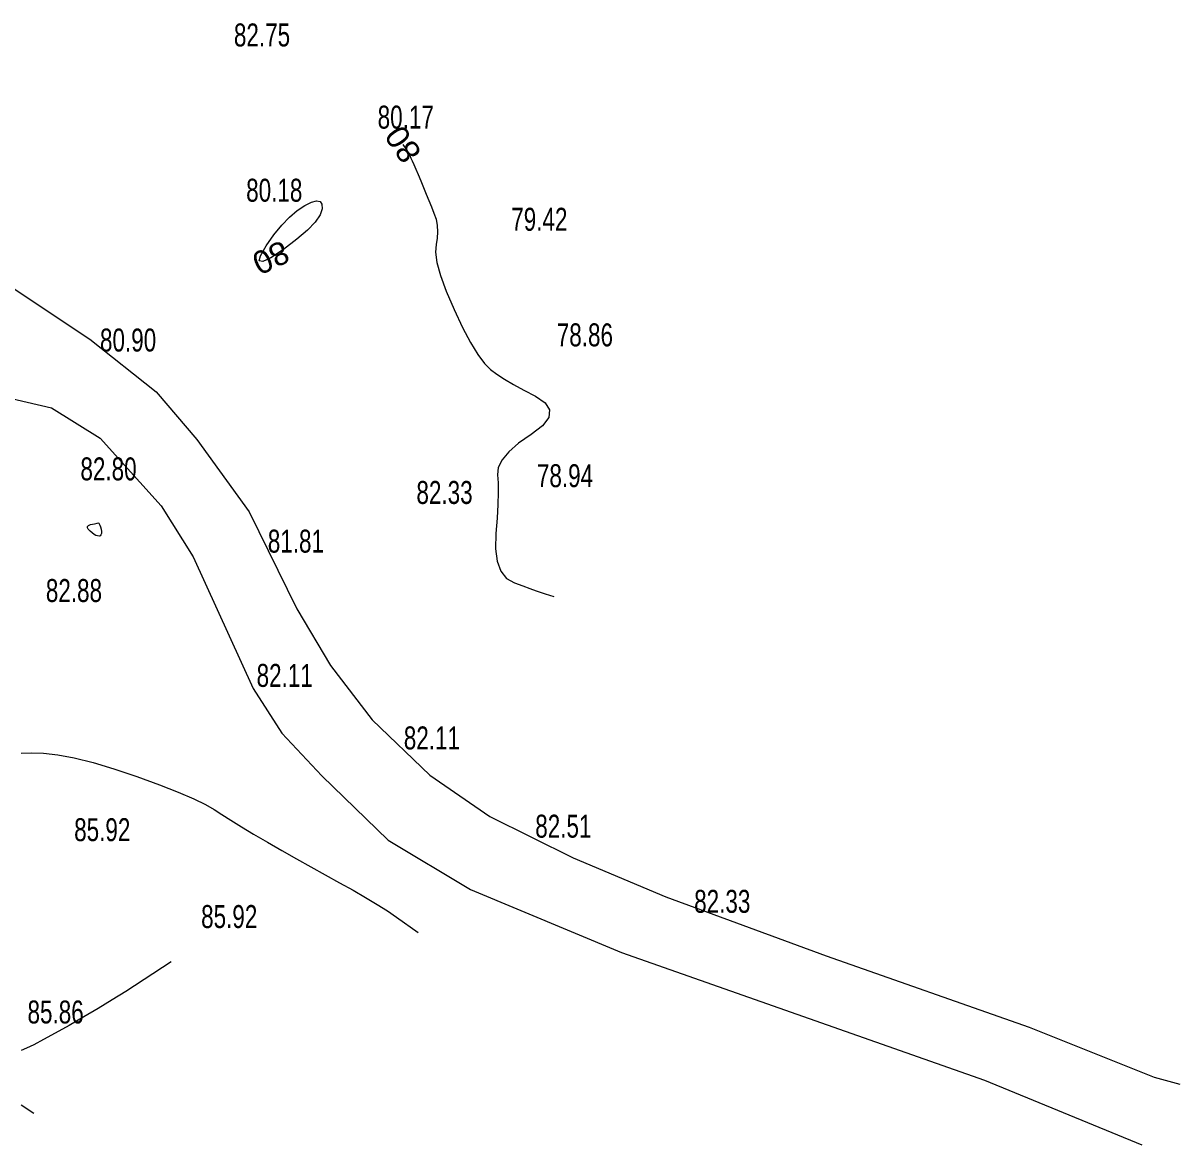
# Model space of a CAD drawing. Header units: metres. Extents: x 431006 to 434411, y 2469261 to 2473208.
# Drawn here: x 433745.5 to 433946.9, y 2472183.9 to 2472379.3 of the extents above; entities that cross this region are included whole.
import ezdxf
from ezdxf.enums import TextEntityAlignment as Align

# ---------------------------------------------------------------- set-up
doc = ezdxf.new("R2010")
doc.units = ezdxf.units.M
doc.header["$MEASUREMENT"] = 0
for name, color, linetype, lineweight in [('CAO DO', 8, 'Continuous', 18), ('duong nhua-ks', 8, 'Continuous', 18), ('MH_DongMuc', 8, 'Continuous', 18), ('MH_DongMuc_Con', 8, 'Continuous', 18)]:
    doc.layers.add(name, color=color, linetype=linetype, lineweight=lineweight)
doc.styles.get("Standard").update_dxf_attribs({"font": 'arial.ttf'})

msp = doc.modelspace()

# ---------------------------------------------------------------- linework, layer by layer
at = {"layer": 'duong nhua-ks', "color": 8, "lineweight": 0}
for points in [[(433743.6, 2472333.23), (433757.13, 2472324.23), (433768.63, 2472315.08), (433775.75, 2472306.78), (433784.86, 2472294.17), (433793.14, 2472277.29), (433799.01, 2472267.38), (433806.25, 2472257.93), (433816.3, 2472248.29), (433826.74, 2472241.09), (433841.29, 2472233.91), (433857.37, 2472227.09), (433885.29, 2472216.85), (433920.64, 2472204.4), (433942.41, 2472195.72), (433946.91, 2472194.5)], [(433740.17, 2472314.64), (433750.43, 2472312.29), (433758.91, 2472306.99), (433769.52, 2472295.22), (433775.11, 2472286.32), (433785.52, 2472263.38), (433790.54, 2472255.63), (433797.51, 2472248.16), (433809.03, 2472237), (433823.38, 2472228.42), (433849.66, 2472217.41), (433912.9, 2472195.21), (433940.29, 2472183.92)]]:
    msp.add_lwpolyline(points, dxfattribs=at)
at = {"layer": 'MH_DongMuc', "color": 8, "lineweight": 0, "elevation": 80}
for points in [[(433811.62, 2472358.15), (433812.25, 2472357.22), (433812.44, 2472356.91), (433812.62, 2472356.56), (433812.81, 2472356.19), (433813, 2472355.78), (433813.23, 2472355.28), (433813.51, 2472354.63), (433813.85, 2472353.83), (433814.25, 2472352.89), (433814.71, 2472351.79), (433815.2, 2472350.64), (433815.67, 2472349.5), (433816.13, 2472348.37), (433816.58, 2472347.27), (433817.02, 2472346.19), (433817.38, 2472345.11), (433817.59, 2472344.02), (433817.66, 2472342.93), (433817.59, 2472341.83), (433817.38, 2472340.73), (433817.27, 2472339.39), (433817.53, 2472337.59), (433818.16, 2472335.33), (433819.16, 2472332.61), (433820.52, 2472329.42), (433822, 2472326.28), (433823.38, 2472323.66), (433824.65, 2472321.56), (433825.8, 2472320), (433826.85, 2472318.96), (433827.96, 2472318.16), (433829.29, 2472317.29), (433830.86, 2472316.36), (433832.66, 2472315.36), (433834.7, 2472314.29), (433836.38, 2472313.15), (433837.15, 2472311.91), (433837, 2472310.58), (433835.92, 2472309.16), (433833.93, 2472307.63), (433831.73, 2472306.1), (433830.05, 2472304.63), (433828.88, 2472303.23), (433828.23, 2472301.9), (433828.09, 2472300.63), (433828.18, 2472299.23), (433828.2, 2472297.51), (433828.14, 2472295.46), (433828.01, 2472293.08), (433827.81, 2472290.38), (433827.74, 2472287.74), (433828.04, 2472285.56), (433828.68, 2472283.84), (433829.68, 2472282.58), (433831.04, 2472281.78), (433832.48, 2472281.25), (433833.73, 2472280.79), (433834.8, 2472280.42), (433835.68, 2472280.11), (433836.38, 2472279.89), (433837.91, 2472279.43)], [(433788.63, 2472338.42), (433787.22, 2472337.76), (433786.61, 2472337.87), (433786.8, 2472338.77), (433787.78, 2472340.46), (433789.15, 2472342.4), (433790.51, 2472344.08), (433791.86, 2472345.49), (433793.19, 2472346.63), (433794.51, 2472347.51), (433795.68, 2472348.09), (433796.57, 2472348.31), (433797.18, 2472348.2), (433797.51, 2472347.73), (433797.55, 2472346.93), (433797.21, 2472345.86), (433796.36, 2472344.62), (433795.02, 2472343.21), (433793.17, 2472341.63), (433790.83, 2472339.87), (433788.63, 2472338.42)]]:
    msp.add_lwpolyline(points, dxfattribs=at)
at = {"layer": 'MH_DongMuc_Con', "color": 8, "lineweight": 0}
for points, elevation in [([(433758.64, 2472292.19), (433758.75, 2472292.06), (433758.86, 2472291.84), (433758.96, 2472291.53), (433759.06, 2472291.12), (433759.12, 2472290.71), (433759.12, 2472290.38), (433759.04, 2472290.15), (433758.91, 2472290), (433758.7, 2472289.95), (433758.45, 2472289.97), (433758.17, 2472290.07), (433757.86, 2472290.24), (433757.51, 2472290.48), (433757.14, 2472290.8), (433756.83, 2472291.13), (433756.69, 2472291.4), (433756.7, 2472291.63), (433756.86, 2472291.81), (433757.19, 2472291.93), (433757.57, 2472292.02), (433757.89, 2472292.1), (433758.16, 2472292.15), (433758.36, 2472292.19), (433758.52, 2472292.22), (433758.64, 2472292.19)], 84), ([(433745.15, 2472252.16), (433746.89, 2472252.19), (433749.01, 2472252.12), (433751.52, 2472251.86), (433754.4, 2472251.33), (433757.66, 2472250.52), (433761.3, 2472249.43), (433765.31, 2472248.07), (433769.21, 2472246.64), (433772.5, 2472245.35), (433775.19, 2472244.2), (433777.27, 2472243.19), (433778.75, 2472242.32), (433780.06, 2472241.44), (433781.64, 2472240.44), (433783.5, 2472239.3), (433785.62, 2472238.03), (433788.02, 2472236.62), (433790.55, 2472235.16), (433793.07, 2472233.73), (433795.58, 2472232.32), (433798.07, 2472230.93), (433800.55, 2472229.57), (433802.93, 2472228.25), (433805.12, 2472226.99), (433807.12, 2472225.79), (433808.92, 2472224.65), (433810.52, 2472223.56), (433814.3, 2472220.92)], 84), ([(433771.24, 2472215.8), (433763.35, 2472210.64), (433760.99, 2472209.16), (433758.57, 2472207.68), (433756.07, 2472206.2), (433753.5, 2472204.73), (433751.08, 2472203.37), (433749.03, 2472202.25), (433747.37, 2472201.37), (433746.08, 2472200.74), (433745.17, 2472200.35)], 86), ([(433745.15, 2472190.91), (433747.36, 2472189.44)], 86)]:
    msp.add_lwpolyline(points, dxfattribs=dict(at, elevation=elevation))

# ---------------------------------------------------------------- texts
at = {"layer": 'CAO DO', "color": 8, "lineweight": 0, "width": 0.7}
for s, p in [('82.75', (433782.19, 2472375.21, 82.75)), ('80.17', (433807.22, 2472360.9, 80.17)), ('80.18', (433784.32, 2472348.17, 80.18)), ('79.42', (433830.48, 2472343.11, 79.42)), ('78.86', (433838.41, 2472322.98, 78.86)), ('80.90', (433758.87, 2472322.08, 80.9)), ('82.80', (433755.46, 2472299.64, 82.8)), ('78.94', (433834.95, 2472298.46, 78.94)), ('82.33', (433813.97, 2472295.54, 82.33)), ('81.81', (433788.09, 2472287.06, 81.81)), ('82.88', (433749.44, 2472278.46, 82.88)), ('82.11', (433786.14, 2472263.68, 82.11)), ('82.11', (433811.77, 2472252.79, 82.11)), ('85.92', (433754.37, 2472236.81, 85.92)), ('82.51', (433834.66, 2472237.42, 82.51)), ('82.33', (433862.33, 2472224.33, 82.33)), ('85.92', (433776.48, 2472221.68, 85.92)), ('85.86', (433746.25, 2472205.06, 85.86))]:
    msp.add_text(s, height=4, dxfattribs=at).set_placement(p)
at = {"layer": 'MH_DongMuc', "color": 8, "lineweight": 0}
for rotation, p in [(123.9519, (433811.62, 2472358.15, 80)), (205.3977, (433788.63, 2472338.42, 80))]:
    msp.add_text('80', height=4, rotation=rotation, dxfattribs=at).set_placement(p, align=Align.MIDDLE)

doc.saveas('drawing.dxf')
